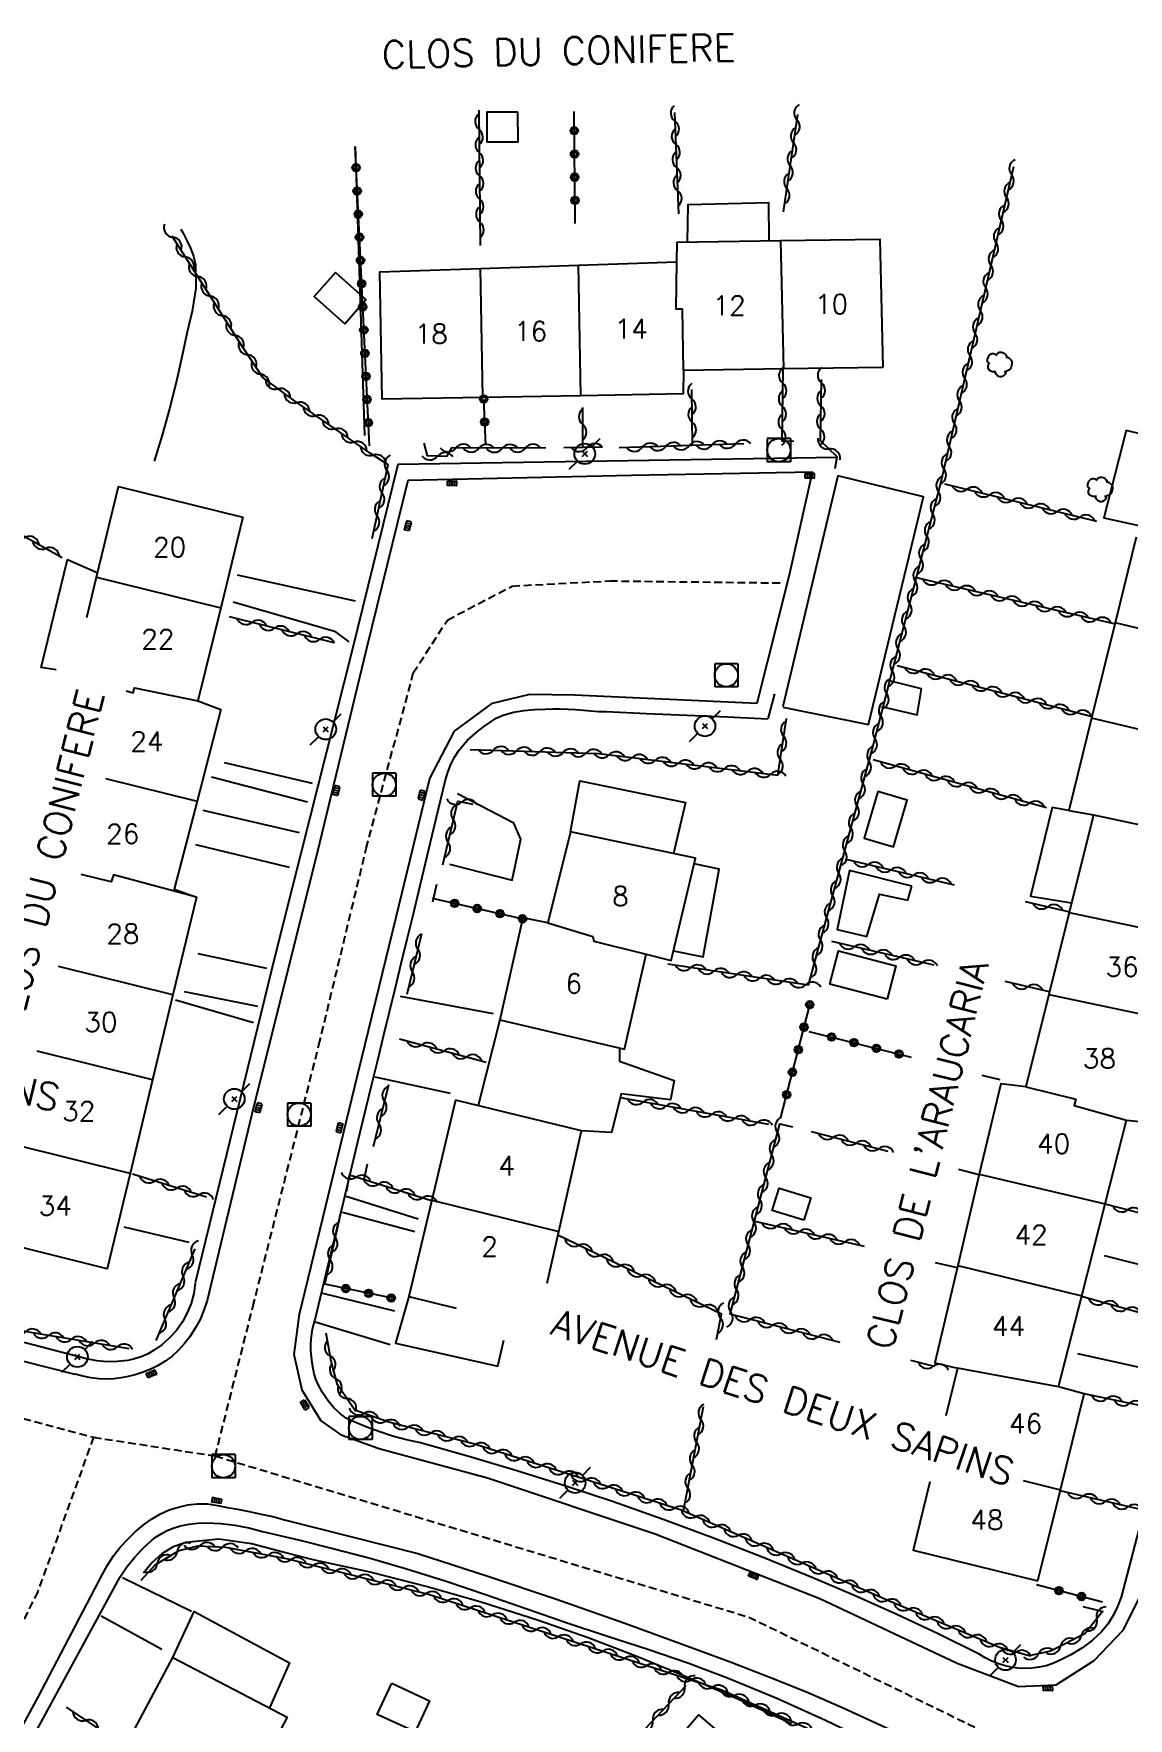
# Model space of a CAD drawing. Header units: millimetres. Extents: x 149000 to 150002, y 151999 to 153000.
# Drawn here: x 149168.5 to 149239.2, y 152423.4 to 152532.2 of the extents above; entities that cross this region are included whole.
import ezdxf
from ezdxf.enums import TextEntityAlignment as Align

# ---------------------------------------------------------------- set-up
doc = ezdxf.new("R2010")
doc.units = ezdxf.units.MM
doc.linetypes.add('DASHED', pattern=[0.75, 0.5, -0.25])
doc.layers.get('0').update_dxf_attribs({"linetype": 'CONTINUOUS'})
for name, color, linetype in [('W0001', 6, 'DASHED'), ('W0014', 7, 'CONTINUOUS'), ('W0017', 7, 'CONTINUOUS'), ('w0101', 7, 'CONTINUOUS'), ('W0104', 1, 'CONTINUOUS'), ('w0211', 2, 'CONTINUOUS'), ('W0214', 2, 'CONTINUOUS'), ('w0300', 7, 'CONTINUOUS'), ('W0310', 3, 'CONTINUOUS'), ('w0323', 7, 'CONTINUOUS'), ('W0401', 7, 'CONTINUOUS'), ('W0420', 7, 'CONTINUOUS'), ('W0473', 7, 'CONTINUOUS'), ('W0989', 7, 'CONTINUOUS'), ('W0991', 7, 'CONTINUOUS'), ('W1102', 7, 'CONTINUOUS')]:
    doc.layers.add(name, color=color, linetype=linetype)
doc.styles.get("Standard").update_dxf_attribs({"font": 'romans.shx', "width": 0.85})

# ---------------------------------------------------------------- blocks, each defined once
blk = doc.blocks.new('T401')
for p, q in [((-0.3, 0.3), (0, 0.3)), ((-0.3, -0.25), (-0.3, 0.3)), ((-0.3, 0.15), (0, 0.15)), ((-0.3, 0), (0, 0)), ((0, 0.3), (0, -0.25)), ((-0.3, -0.15), (0, -0.15)), ((-0.3, -0.25), (-0.3, -0.3)), ((-0.3, -0.3), (0, -0.3)), ((0, -0.3), (0, -0.25))]:
    blk.add_line(p, q)
blk = doc.blocks.new('T420')
for p, q in [((0.75, 0.75), (-0.75, 0.75)), ((-0.75, 0.75), (-0.75, -0.75)), ((0.75, 0.75), (0.75, -0.75)), ((0.75, -0.75), (-0.75, -0.75))]:
    blk.add_line(p, q)
blk.add_ellipse((0, 0), major_axis=(-0.53, 0.53), ratio=1, start_param=3.926991, end_param=10.210176)
blk = doc.blocks.new('T473')
for p, q in [((-0.166667, 0.166667), (0.166667, -0.166667)), ((-0.166667, -0.166667), (0.166667, 0.166667)), ((0.500001, 0.500001), (1.000002, 1.000002)), ((-1.000002, -1.000002), (-0.500001, -0.500001))]:
    blk.add_line(p, q)
blk.add_ellipse((0, 0), major_axis=(0.471405, 0.471405), ratio=1, start_param=5.4977871438, end_param=11.780972451)
blk = doc.blocks.new('T300')
for p, q in [((-0.8, 0.51), (-0.86, 0.34)), ((-0.86, 0.34), (-0.86, 0.17)), ((-0.86, 0.17), (-0.74, 0.06)), ((-0.69, 0.63), (-0.8, 0.51)), ((-0.8, -0.06), (-0.74, 0.06)), ((-0.74, 0.06), (-0.69, 0.11)), ((-0.57, 0.69), (-0.69, 0.63)), ((-0.46, 0.69), (-0.57, 0.69)), ((-0.29, 0.63), (-0.46, 0.69)), ((-0.29, 0.63), (-0.17, 0.74)), ((-0.23, 0.57), (-0.29, 0.63)), ((-0.17, 0.74), (-0.06, 0.8)), ((-0.06, 0.8), (0.06, 0.8)), ((0.06, 0.8), (0.23, 0.74)), ((0.23, 0.74), (0.34, 0.63)), ((0.34, 0.63), (0.4, 0.51)), ((0.46, 0.46), (0.34, 0.46)), ((0.4, 0.51), (0.4, 0.46)), ((0.57, 0.4), (0.46, 0.46)), ((0.57, 0.4), (0.69, 0.29)), ((0.69, 0.29), (0.74, 0.17)), ((0.74, 0.06), (0.69, -0.17)), ((0.74, 0.17), (0.74, 0.06)), ((-0.8, -0.17), (-0.8, -0.06)), ((-0.8, -0.23), (-0.8, -0.17)), ((-0.74, -0.34), (-0.8, -0.23)), ((-0.69, -0.4), (-0.74, -0.34)), ((-0.51, -0.46), (-0.69, -0.4)), ((-0.4, -0.46), (-0.51, -0.46)), ((-0.4, -0.46), (-0.34, -0.46)), ((-0.34, -0.46), (-0.34, -0.4)), ((-0.34, -0.51), (-0.34, -0.46)), ((-0.29, -0.63), (-0.34, -0.51)), ((-0.17, -0.74), (-0.29, -0.63)), ((-0.06, -0.8), (-0.17, -0.74)), ((0.06, -0.8), (-0.06, -0.8)), ((0.17, -0.74), (0.06, -0.8)), ((0.23, -0.69), (0.17, -0.74)), ((0.29, -0.46), (0.23, -0.46)), ((0.29, -0.63), (0.23, -0.69)), ((0.46, -0.4), (0.29, -0.46)), ((0.34, -0.51), (0.29, -0.63)), ((0.34, -0.51), (0.34, -0.46)), ((0.57, -0.34), (0.46, -0.4)), ((0.63, -0.29), (0.57, -0.34)), ((0.69, -0.17), (0.63, -0.29))]:
    blk.add_line(p, q)
blk = doc.blocks.new('t323o')
at = {"color": 0, "linetype": 'Continuous'}
for radius in [0.25, 0.15]:
    blk.add_circle((0, 0), radius, dxfattribs=at)
blk = doc.blocks.new('t310o')
at = {"color": 0, "linetype": 'Continuous'}
for centre, start, end in [((-0.5, 0.38), 216.8699, 323.1304), ((0.5, -0.37), 36.8699, 143.1303)]:
    blk.add_arc(centre, 0.625, start, end, dxfattribs=at)

msp = doc.modelspace()

# ---------------------------------------------------------------- linework, layer by layer
at = {"layer": 'W0001'}
for points in [[(149180.24, 152440.32), (149182.67, 152449.96), (149186.94, 152466.88), (149190, 152479.58), (149193.04, 152490.92), (149195.24, 152494.34), (149199.43, 152496.54), (149205.74, 152496.87), (149216.77, 152496.74)], [(149117.37, 152455.62), (149125.22, 152453.69), (149144.25, 152449.02), (149167.11, 152442.93), (149172.37, 152441.53)], [(149172.37, 152441.53), (149168.77, 152431.56), (149163.09, 152420.15), (149155.48, 152406.25), (149149.82, 152396.17), (149146.06, 152391.73), (149142.45, 152390.6), (149138.56, 152391.25), (149134.1, 152394.14), (149127.89, 152398.41)], [(149172.37, 152441.53), (149180.24, 152440.32)], [(149180.24, 152440.32), (149193.19, 152436.41), (149214.72, 152429.91), (149235.25, 152419.91), (149239, 152418.09)]]:
    msp.add_lwpolyline(points, dxfattribs=at)
at = {"layer": 'W0014'}
for points in [[(149220.43, 152504.84), (149192.04, 152504.4)], [(149256.98, 152505.24), (149253.81, 152491.98), (149249.22, 152473.48), (149242.3, 152444.63), (149238.79, 152431.2)], [(149192.04, 152504.4), (149189.11, 152492.49), (149184.09, 152472.6), (149178.93, 152451.5)], [(149218.85, 152503.89), (149207.15, 152503.69), (149192.68, 152503.36)], [(149215.27, 152488.96), (149217.36, 152497.27), (149218.84, 152503.89)], [(149192.68, 152503.36), (149190.02, 152492.51), (149186.97, 152479.92), (149182.61, 152462.42), (149179.71, 152450.37)], [(149194.11, 152484.11), (149195.71, 152487.16), (149198.15, 152488.96), (149200.58, 152489.55), (149203.45, 152489.5)], [(149203.45, 152489.5), (149215.27, 152488.96)], [(149216.38, 152489.57), (149215.96, 152487.96)], [(149195.11, 152484.02), (149195.26, 152484.52), (149195.47, 152485.01), (149195.71, 152485.48), (149195.99, 152485.92), (149196.26, 152486.26), (149196.55, 152486.57), (149196.87, 152486.86), (149197.19, 152487.13), (149197.58, 152487.43), (149197.98, 152487.73), (149198.4, 152487.99), (149198.85, 152488.2), (149199.51, 152488.39), (149200.19, 152488.5), (149200.87, 152488.56), (149201.55, 152488.59), (149202.05, 152488.61), (149202.54, 152488.6), (149203.04, 152488.58), (149203.53, 152488.55), (149204.03, 152488.51), (149204.52, 152488.48), (149205.01, 152488.44), (149205.51, 152488.42), (149208.12, 152488.3), (149210.73, 152488.19), (149213.35, 152488.08), (149215.96, 152487.96)], [(149185.69, 152449.49), (149189.26, 152464.2), (149191.94, 152475.15), (149194.11, 152484.11)], [(149186.69, 152449.13), (149187.61, 152452.93), (149188.52, 152456.73), (149189.44, 152460.54), (149190.36, 152464.34), (149190.74, 152465.9), (149191.12, 152467.46), (149191.5, 152469.02), (149191.88, 152470.59), (149192.26, 152472.15), (149192.64, 152473.71), (149193.02, 152475.27), (149193.39, 152476.83), (149193.82, 152478.63), (149194.25, 152480.43), (149194.68, 152482.22), (149195.11, 152484.02)], [(149171.92, 152446.59), (149168.03, 152447.61), (149164.14, 152448.6), (149160.25, 152449.58), (149156.35, 152450.54), (149153.97, 152451.11), (149151.59, 152451.67), (149149.2, 152452.23), (149146.82, 152452.78), (149144.43, 152453.32), (149142.05, 152453.88), (149139.66, 152454.44), (149137.28, 152455.02), (149135.03, 152455.58), (149132.79, 152456.15), (149130.54, 152456.74), (149128.3, 152457.34)], [(149171.19, 152445.59), (149167.86, 152446.42), (149164.53, 152447.24), (149161.2, 152448.06), (149157.87, 152448.88), (149156.28, 152449.26), (149154.68, 152449.65), (149153.09, 152450.03), (149151.49, 152450.41), (149149.9, 152450.79), (149148.31, 152451.17), (149146.71, 152451.55), (149145.12, 152451.94), (149141.44, 152452.85), (149137.76, 152453.76), (149134.08, 152454.68), (149130.4, 152455.61)], [(149178.95, 152451.48), (149178.85, 152450.82), (149178.68, 152450.18), (149178.43, 152449.57), (149178.12, 152448.98), (149177.73, 152448.44), (149177.29, 152447.95), (149176.79, 152447.51), (149176.25, 152447.13), (149175.86, 152446.91), (149175.45, 152446.73), (149175.02, 152446.59), (149174.58, 152446.5), (149173.91, 152446.42), (149173.24, 152446.41), (149172.58, 152446.47), (149171.92, 152446.59)], [(149179.71, 152450.37), (149179.51, 152449.75), (149179.26, 152449.15), (149178.95, 152448.57), (149178.6, 152448.03), (149178.25, 152447.58), (149177.87, 152447.16), (149177.45, 152446.78), (149177, 152446.44), (149176.55, 152446.16), (149176.07, 152445.93), (149175.57, 152445.73), (149175.07, 152445.57), (149174.62, 152445.45), (149174.16, 152445.36), (149173.69, 152445.31), (149173.23, 152445.29), (149172.71, 152445.31), (149172.2, 152445.37), (149171.69, 152445.47), (149171.19, 152445.6)], [(149190.76, 152440.8), (149188.44, 152441.64), (149187.07, 152442.61), (149185.85, 152444.57), (149185.33, 152446.87), (149185.69, 152449.49)], [(149193.5, 152441.16), (149192.59, 152441.36), (149191.69, 152441.61), (149190.8, 152441.9), (149189.92, 152442.22), (149189.52, 152442.39), (149189.11, 152442.56), (149188.71, 152442.76), (149188.35, 152443.02), (149187.9, 152443.44), (149187.51, 152443.91), (149187.17, 152444.42), (149186.88, 152444.95), (149186.74, 152445.29), (149186.64, 152445.63), (149186.56, 152445.98), (149186.5, 152446.33), (149186.45, 152446.72), (149186.42, 152447.11), (149186.42, 152447.5), (149186.43, 152447.88), (149186.47, 152448.21), (149186.53, 152448.52), (149186.6, 152448.84), (149186.69, 152449.15)], [(149228.18, 152426.9), (149219.32, 152431.08), (149208.68, 152435.27), (149197.83, 152438.88), (149190.75, 152440.8)], [(149229.62, 152427.52), (149226.96, 152428.82), (149224.29, 152430.08), (149221.59, 152431.29), (149218.87, 152432.45), (149215.66, 152433.76), (149212.44, 152435.02), (149209.19, 152436.22), (149205.92, 152437.37), (149202.84, 152438.39), (149199.74, 152439.37), (149196.63, 152440.29), (149193.5, 152441.16)], [(149172.94, 152432.64), (149173.28, 152433.26), (149173.67, 152433.86), (149174.1, 152434.42), (149174.58, 152434.95), (149175.06, 152435.42), (149175.57, 152435.86), (149176.12, 152436.24), (149176.71, 152436.58), (149177.27, 152436.83), (149177.86, 152437.02), (149178.46, 152437.16), (149179.07, 152437.23), (149179.73, 152437.22), (149180.39, 152437.13), (149181.04, 152437), (149181.68, 152436.88), (149182.44, 152436.73), (149183.2, 152436.57), (149183.96, 152436.4), (149184.71, 152436.2)], [(149184.71, 152436.2), (149193.42, 152434)], [(149174.09, 152432.51), (149174.53, 152433.16), (149175.01, 152433.77), (149175.54, 152434.33), (149176.12, 152434.85), (149176.43, 152435.09), (149176.75, 152435.3), (149177.09, 152435.48), (149177.45, 152435.63), (149177.99, 152435.8), (149178.55, 152435.91), (149179.11, 152435.97), (149179.67, 152435.99), (149180.59, 152435.96), (149181.5, 152435.85), (149182.41, 152435.68), (149183.3, 152435.44)], [(149183.29, 152435.44), (149185.62, 152434.91), (149187.93, 152434.33), (149190.24, 152433.71), (149192.53, 152433.05), (149195.16, 152432.23), (149197.77, 152431.35), (149200.37, 152430.44), (149202.98, 152429.54), (149205.58, 152428.68), (149208.19, 152427.83), (149210.78, 152426.95), (149213.35, 152425.98), (149216.53, 152424.66), (149219.67, 152423.25), (149222.78, 152421.77), (149225.86, 152420.26), (149227.41, 152419.47), (149228.93, 152418.67), (149230.45, 152417.83), (149231.95, 152416.98)], [(149193.4, 152434), (149197.86, 152432.55), (149202.3, 152431.06), (149206.72, 152429.51), (149211.13, 152427.9), (149213.58, 152426.99), (149216.02, 152426.05), (149218.45, 152425.07), (149220.86, 152424.03), (149223.82, 152422.66), (149226.75, 152421.23), (149229.65, 152419.74), (149232.52, 152418.18)], [(149143.58, 152377.93), (149147.86, 152385.81), (149154.7, 152398.67), (149162.52, 152413.21), (149168.82, 152424.77), (149172.94, 152432.64)], [(149143.86, 152376.52), (149150.95, 152389.39), (149159.94, 152406.06), (149167.12, 152419.68), (149174.09, 152432.51)], [(149240.06, 152431.39), (149238.9, 152429.05), (149237.02, 152427.09), (149234.57, 152425.51), (149232.15, 152425.4), (149228.18, 152426.9)], [(149238.78, 152431.2), (149238.56, 152430.59), (149238.28, 152430.01), (149237.93, 152429.46), (149237.52, 152428.96), (149236.92, 152428.39), (149236.25, 152427.9), (149235.54, 152427.47), (149234.8, 152427.1), (149234.38, 152426.92), (149233.94, 152426.77), (149233.48, 152426.67), (149233.02, 152426.6), (149232.57, 152426.59), (149232.11, 152426.61), (149231.66, 152426.68), (149231.22, 152426.78), (149230.8, 152426.92), (149230.39, 152427.08), (149230, 152427.28), (149229.62, 152427.52)]]:
    msp.add_lwpolyline(points, dxfattribs=at)
at = {"layer": 'W0017'}
for points in [[(149189.3, 152495.57), (149181.68, 152497.25)], [(149181.4, 152495.52), (149187.95, 152493.62), (149188.87, 152492.94)], [(149180.81, 152485.14), (149186.5, 152483.79)], [(149186.19, 152482.57), (149180, 152484.19)], [(149195.37, 152478.56), (149199.43, 152477.54), (149199.98, 152480.17), (149199.54, 152481.21), (149195.89, 152483.1)], [(149185.69, 152480.59), (149179.45, 152482.04)], [(149185.03, 152478.36), (149178.98, 152479.82)], [(149183.58, 152471.83), (149179.14, 152472.77)], [(149182.98, 152469.36), (149178.26, 152470.31)], [(149192.18, 152470.03), (149198.19, 152468.92)], [(149182.72, 152468.31), (149177.68, 152469.78)], [(149195.45, 152463.75), (149190.57, 152464.8)], [(149188.69, 152457.11), (149193.36, 152455.65)], [(149193.14, 152454.8), (149188.47, 152456.05)], [(149178.55, 152454.12), (149174.36, 152455.1)], [(149243.59, 152451.76), (149237.72, 152453.26)], [(149191.85, 152449.67), (149187.1, 152450.85)], [(149186.69, 152449), (149191.54, 152447.52)], [(149242.12, 152445.57), (149235.99, 152446.92)], [(149174.25, 152432.47), (149178.7, 152430.3)], [(149176.79, 152427.82), (149172.87, 152429.96)]]:
    msp.add_lwpolyline(points, dxfattribs=at)
at = {"layer": 'w0101'}
for points in [[(149210.06, 152517.48), (149210.09, 152518.76), (149216.77, 152518.86)], [(149216.77, 152518.86), (149223.18, 152518.95), (149223.38, 152510.66)], [(149197.53, 152508.73), (149191.02, 152508.62), (149190.87, 152516.84), (149197.39, 152517.06)], [(149197.39, 152517.06), (149203.71, 152517.27)], [(149203.71, 152517.27), (149210.06, 152517.48)], [(149210.5, 152510.47), (149210.49, 152508.95), (149203.86, 152508.84)], [(149216.97, 152510.57), (149210.5, 152510.47)], [(149223.38, 152510.66), (149216.97, 152510.57)], [(149203.86, 152508.84), (149197.53, 152508.73)], [(149172.57, 152497.12), (149173.98, 152502.96), (149182.02, 152500.98)], [(149182.02, 152500.98), (149180.59, 152495.14)], [(149239.75, 152499.69), (149238.39, 152494.15)], [(149171.94, 152494.51), (149172.57, 152497.12)], [(149180.59, 152495.14), (149179.11, 152489.11)], [(149238.39, 152494.15), (149236.87, 152487.99)], [(149179.11, 152489.11), (149180.6, 152488.57), (149179.06, 152482.64)], [(149236.87, 152487.99), (149235.41, 152482.03), (149237, 152481.75)], [(149179.06, 152482.64), (149177.58, 152476.95), (149179.02, 152476.43)], [(149237, 152481.75), (149235.43, 152475.45)], [(149203.2, 152480.65), (149201.74, 152474.78)], [(149208.09, 152472.74), (149209.71, 152472.35), (149211.27, 152478.96), (149203.2, 152480.65)], [(149179.02, 152476.43), (149177.5, 152470.12)], [(149235.43, 152475.45), (149234.11, 152470.14)], [(149201.74, 152474.78), (149200.12, 152475.09), (149198.64, 152468.51), (149206.69, 152466.61), (149208.09, 152472.74)], [(149177.5, 152470.12), (149176.19, 152464.63)], [(149234.11, 152470.14), (149232.62, 152464.18)], [(149239.14, 152462.02), (149240.66, 152461.87), (149242.28, 152468.41)], [(149176.19, 152464.63), (149174.73, 152458.57)], [(149232.62, 152464.18), (149231, 152464.38), (149229.62, 152458.54)], [(149195.77, 152463.32), (149194.23, 152456.86)], [(149202.44, 152454.83), (149203.91, 152461.34), (149195.77, 152463.32)], [(149237.76, 152456.62), (149239.14, 152462.02)], [(149174.73, 152458.57), (149173.25, 152452.41), (149165.05, 152454.45), (149166.21, 152458.96)], [(149229.62, 152458.54), (149228.22, 152452.62)], [(149194.23, 152456.86), (149192.74, 152450.63), (149195.81, 152449.88)], [(149236.24, 152450.67), (149237.76, 152456.62)], [(149201.68, 152451.48), (149202.44, 152454.83)], [(149228.22, 152452.62), (149226.74, 152446.35), (149228.2, 152446)], [(149234.73, 152444.79), (149236.24, 152450.67)], [(149228.2, 152446), (149227.45, 152442.92)], [(149234.87, 152438.14), (149236.4, 152444.33), (149234.73, 152444.79)], [(149226.42, 152438.65), (149225.35, 152434.24), (149233.41, 152432.25)], [(149233.41, 152432.25), (149234.87, 152438.14)], [(149174.51, 152421.67), (149177.49, 152427.3), (149184.88, 152423.44), (149181.86, 152417.71)]]:
    msp.add_lwpolyline(points, dxfattribs=at)
at = {"layer": 'W0104'}
for points in [[(149199.8, 152527.16), (149197.78, 152527.15), (149197.79, 152525.24), (149199.81, 152525.24), (149199.8, 152527.16)], [(149188.01, 152516.79), (149186.63, 152515.24), (149188.61, 152513.49), (149189.98, 152515.05)], [(149223.06, 152483.26), (149222.17, 152480.24), (149224.08, 152479.68), (149224.96, 152482.7)], [(149225.25, 152477.15), (149221.22, 152478.16), (149220.44, 152474.34), (149222.35, 152473.9), (149223.17, 152476.63), (149225, 152476.24)], [(149223.66, 152469.85), (149219.95, 152470.82), (149220.51, 152472.97), (149224.22, 152472), (149223.66, 152469.85)], [(149218.28, 152455.56), (149216.24, 152456.19), (149216.68, 152457.63), (149218.72, 152457)], [(149191.65, 152425.63), (149194.08, 152424.49), (149193.15, 152422.49), (149190.71, 152423.62)], [(149213.53, 152421.83), (149211.17, 152419.09), (149209.12, 152420.86), (149211.48, 152423.6)]]:
    msp.add_lwpolyline(points, close=True, dxfattribs=at)
for points in [[(149210.76, 152518.77), (149210.81, 152521.19), (149216, 152521.33), (149216.01, 152518.85)], [(149241.31, 152506.07), (149239.11, 152506.6), (149237.67, 152500.94), (149239.93, 152500.44)], [(149220.47, 152503.67), (149216.91, 152488.76)], [(149216.91, 152488.7), (149222.46, 152487.58), (149226.02, 152502.31), (149220.47, 152503.67)], [(149169.96, 152491.12), (149168.99, 152491.28), (149170.7, 152498.26), (149172.64, 152497.4)], [(149223.29, 152488.75), (149225.6, 152488.22), (149225.88, 152489.9), (149223.65, 152490.45)], [(149203.2, 152480.65), (149203.81, 152483.96), (149210.63, 152482.56), (149209.85, 152479.26)], [(149235.41, 152482.03), (149234.32, 152482.22), (149232.92, 152476.49), (149235.58, 152476.06)], [(149209.85, 152472.97), (149211.77, 152472.58), (149212.8, 152478.24), (149211.19, 152478.59)], [(149198.64, 152468.51), (149197.22, 152462.97)], [(149206.37, 152466.68), (149206.37, 152465.83), (149209.89, 152464.58), (149209.67, 152463.33), (149206.48, 152463.73), (149206.48, 152463.7), (149205.84, 152461.23), (149203.91, 152461.34)], [(149192.74, 152450.63), (149191.89, 152447.61), (149198.5, 152446.12), (149198.89, 152447.8)], [(149177.49, 152427.3), (149178.87, 152430.26), (149185.04, 152426.96), (149183.74, 152424.04)]]:
    msp.add_lwpolyline(points, dxfattribs=at)
at = {"layer": 'w0211'}
msp.add_lwpolyline([(149178.02, 152519.61), (149178.16, 152519.35), (149178.4, 152518.86), (149178.64, 152518.37), (149178.84, 152517.85), (149178.96, 152517.3), (149178.98, 152515.79), (149178.75, 152514.3), (149178.41, 152512.85), (149178.09, 152511.43), (149177.71, 152509.7), (149177.28, 152507.99), (149176.81, 152506.29), (149176.29, 152504.61)], dxfattribs=at)
at = {"layer": 'W0214'}
msp.add_lwpolyline([(149189.28, 152524.94), (149189.89, 152506.26)], dxfattribs=at)
at = {"layer": 'w0300'}
msp.add_lwpolyline([(149217.49, 152423.02), (149214.02, 152424.6), (149210.82, 152425.98), (149207.6, 152427.31), (149204.35, 152428.56), (149201.06, 152429.71), (149197.48, 152430.85), (149193.87, 152431.88), (149190.24, 152432.81), (149186.57, 152433.62), (149184.62, 152434.1), (149182.59, 152434.64), (149180.46, 152434.95), (149178.33, 152434.73), (149177.52, 152434.44), (149176.78, 152434), (149176.13, 152433.42), (149175.6, 152432.74)], dxfattribs=at)
at = {"layer": 'W0310'}
for points in [[(149197.27, 152527.29), (149197.35, 152518.55)], [(149209.92, 152527.13), (149210.17, 152520.59)], [(149216.96, 152520.73), (149217.89, 152527.02)], [(149218.58, 152470.74), (149222.7, 152485.97), (149227.17, 152503.38), (149231.84, 152523.65)], [(149190.39, 152499.61), (149191.41, 152504.37), (149190.32, 152505.09), (149185.37, 152508.5), (149183.31, 152510.01), (149181.96, 152512.06), (149177.45, 152519.15)], [(149216.92, 152510.55), (149216.86, 152505.92), (149217.63, 152505.91)], [(149211.09, 152505.62), (149211.04, 152509.23)], [(149220.3, 152504.14), (149220.44, 152504.89), (149219.36, 152505.93), (149219.42, 152509.89)], [(149204, 152505.48), (149203.99, 152508.07)], [(149201.6, 152505.47), (149198.54, 152505.44), (149195.51, 152505.46), (149195.18, 152504.91), (149193.96, 152504.95), (149193.73, 152505.77)], [(149214.41, 152505.73), (149206.35, 152505.46)], [(149205.27, 152505.51), (149202.77, 152505.46)], [(149227.37, 152503.14), (149237.19, 152500.73)], [(149164.05, 152501.89), (149170.35, 152498.39)], [(149238.33, 152494.1), (149225.48, 152497.1)], [(149187.92, 152492.86), (149181.16, 152494.55)], [(149224.3, 152491.41), (149236.82, 152488.13)], [(149196.71, 152485.98), (149205.01, 152485.71), (149216.59, 152484.32), (149217.16, 152487.98)], [(149233.97, 152482.2), (149222.75, 152485.31)], [(149194.94, 152478.52), (149195.91, 152482.63), (149196.89, 152482.44)], [(149220.99, 152478.88), (149228, 152477.23)], [(149194.29, 152476.13), (149194.56, 152477.27)], [(149232.58, 152476.15), (149235.44, 152475.48)], [(149193.56, 152474.06), (149192.62, 152470.15)], [(149226.7, 152472.04), (149220.09, 152473.57)], [(149218.58, 152470.74), (149209.49, 152472.1)], [(149234.15, 152470.31), (149231.29, 152470.98)], [(149192.14, 152467.28), (149197.74, 152465.78)], [(149190.46, 152460.33), (149191.45, 152464.33)], [(149216.02, 152461.74), (149206.42, 152463.46)], [(149220.63, 152447.66), (149213.51, 152449.48), (149216.72, 152461.79), (149217.55, 152461.58)], [(149218.75, 152461.28), (149223.71, 152460.02)], [(149189.86, 152458.18), (149190.08, 152459.19)], [(149179.68, 152457.04), (149174.88, 152458.54)], [(149188.75, 152457.44), (149188.92, 152458.48), (149194.22, 152456.82)], [(149228.27, 152458.86), (149229.59, 152458.52)], [(149187.35, 152451.52), (149188.28, 152455.71)], [(149243.7, 152455.06), (149237.76, 152456.6)], [(149212.63, 152447.84), (149212.95, 152449.49), (149202.38, 152454.59)], [(149215.08, 152455.49), (149222.18, 152453.87)], [(149178.92, 152453.7), (149176.39, 152447.79)], [(149226.77, 152452.82), (149228.19, 152452.5)], [(149174.68, 152447.25), (149161.51, 152449.43), (149153.47, 152451.98)], [(149242.84, 152448.78), (149236.22, 152450.62)], [(149237.6, 152430.29), (149236.44, 152428.82), (149234.22, 152427.71), (149232.84, 152427.4), (149230.93, 152427.95), (149223.85, 152430.92), (149210.5, 152436.75), (149210.5, 152436.78), (149196.92, 152441.11), (149191.45, 152442.5), (149189.27, 152443.29), (149188.14, 152444.92), (149187.73, 152446.44), (149187.4, 152448.25)], [(149226.73, 152446.1), (149225.19, 152446.49)], [(149241.55, 152443.27), (149236.4, 152444.33)], [(149210.5, 152436.78), (149211.8, 152443.51)], [(149240.15, 152436.83), (149234.85, 152438.06)], [(149175.44, 152432.3), (149176.35, 152433.29), (149177.9, 152434.21), (149179.12, 152434.51), (149180.91, 152434.42), (149184.93, 152433.67), (149194.09, 152431.36), (149213.02, 152425.19), (149226.38, 152419.2), (149233.34, 152415.03), (149235.3, 152412.75), (149236.04, 152410.46), (149235.71, 152408.23), (149234.48, 152405.94)], [(149236.3, 152430.59), (149237.62, 152430.26)], [(149190.99, 152404.69), (149210.67, 152425.48)], [(149174.35, 152421.59), (149170.62, 152424.08)]]:
    msp.add_lwpolyline(points, dxfattribs=at)
at = {"layer": 'w0323'}
for points in [[(149203.51, 152519.96), (149203.43, 152527.21)], [(149190.2, 152505.59), (149189.28, 152524.94)], [(149197.72, 152505.64), (149197.59, 152508.64)], [(149194.25, 152476.37), (149200.11, 152475.03)], [(149216.79, 152462.22), (149218.68, 152469.54)], [(149218.61, 152467.76), (149225.22, 152466.1)], [(149229.79, 152464.94), (149230.95, 152464.65)], [(149191.69, 152450.52), (149187.21, 152451.44)], [(149237.59, 152430.88), (149233.32, 152432)]]:
    msp.add_lwpolyline(points, dxfattribs=at)
at = {"layer": 'W1102'}
for points in [[(149216.77, 152518.86), (149216.97, 152510.57)], [(149197.53, 152508.73), (149197.39, 152517.06)], [(149203.86, 152508.84), (149203.71, 152517.27)], [(149210.5, 152510.47), (149210.43, 152514.43), (149210.03, 152514.44), (149210.06, 152517.48)], [(149172.57, 152497.12), (149180.59, 152495.14)], [(149246.55, 152492.22), (149238.39, 152494.15)], [(149174.48, 152489.77), (149174.94, 152489.63), (149175.02, 152489.97), (149179.11, 152489.11)], [(149245.06, 152486.06), (149236.87, 152487.99)], [(149173.14, 152484.1), (149179.06, 152482.64)], [(149237, 152481.75), (149243.67, 152480.33)], [(149179.02, 152476.43), (149173.66, 152477.87), (149173.52, 152477.42), (149171.58, 152477.9)], [(149235.43, 152475.45), (149243.6, 152473.71)], [(149201.74, 152474.78), (149204.64, 152473.9), (149204.71, 152473.58), (149208.09, 152472.74)], [(149177.5, 152470.12), (149170.1, 152471.96)], [(149234.11, 152470.14), (149242.28, 152468.41)], [(149176.19, 152464.63), (149168.73, 152466.49)], [(149232.62, 152464.18), (149235.85, 152463.38), (149235.74, 152462.98), (149239.14, 152462.02)], [(149174.73, 152458.57), (149167.21, 152460.44)], [(149229.62, 152458.54), (149237.76, 152456.62)], [(149194.23, 152456.86), (149202.44, 152454.83)], [(149228.22, 152452.62), (149236.24, 152450.67)], [(149234.73, 152444.79), (149228.2, 152446)], [(149232.46, 152438.73), (149234.87, 152438.14)]]:
    msp.add_lwpolyline(points, dxfattribs=at)

# ---------------------------------------------------------------- block references
at = {"layer": 'w0300'}
for p in [(149230.99, 152510.85), (149237.48, 152502.78)]:
    msp.add_blockref('T300', p, dxfattribs=at)
at = {"layer": 'W0310'}
for p, rotation in [((149209.94, 152526.58), 272.2339247886576), ((149217.84, 152526.67), 81.63908762115896), ((149197.28, 152526.05), 270.5120527857746), ((149197.3, 152524.55), 270.5120527857746), ((149210, 152525.08), 272.2339247886576), ((149217.62, 152525.18), 81.63908762115896), ((149210.05, 152523.58), 272.2339247886576), ((149217.4, 152523.7), 81.63908762115896), ((149197.31, 152523.05), 270.5120527857746), ((149217.18, 152522.22), 81.63908762115896), ((149231.71, 152523.11), 77.02337831498468), ((149197.32, 152521.55), 270.5120527857746), ((149210.11, 152522.09), 272.2339247886576), ((149231.38, 152521.65), 77.02337831498468), ((149197.34, 152520.05), 270.5120527857746), ((149231.04, 152520.19), 77.02337831498468), ((149177.5, 152519.08), 122.4194798983278), ((149178.3, 152517.81), 122.4194798983278), ((149230.7, 152518.73), 77.02337831498468), ((149230.37, 152517.27), 77.02337831498468), ((149179.11, 152516.54), 122.4194798983278), ((149230.03, 152515.81), 77.02337831498468), ((149179.91, 152515.28), 122.4194798983278), ((149180.71, 152514.01), 122.4194798983278), ((149229.69, 152514.34), 77.02337831498468), ((149181.52, 152512.74), 122.4194798983278), ((149229.35, 152512.88), 77.02337831498468), ((149182.33, 152511.49), 123.4703216768383), ((149229.02, 152511.42), 77.02337831498468), ((149183.16, 152510.23), 123.4703216768383), ((149184.3, 152509.28), 143.8439056469713), ((149216.91, 152509.65), 269.1827825783248), ((149219.42, 152509.67), 89.11792871535891), ((149228.68, 152509.96), 77.02337831498468), ((149185.52, 152508.4), 145.4634799339573), ((149211.05, 152508.62), 90.82388694181991), ((149216.89, 152508.15), 269.1827825783248), ((149219.39, 152508.17), 89.11792871535891), ((149228.34, 152508.5), 77.02337831498468), ((149186.75, 152507.55), 145.4634799339573), ((149203.99, 152506.98), 90.13324575852036), ((149211.07, 152507.12), 90.82388694181991), ((149228.01, 152507.03), 77.02337831498468), ((149187.99, 152506.7), 145.4634799339573), ((149216.87, 152506.65), 269.1827825783248), ((149219.37, 152506.67), 89.11792871535891), ((149189.22, 152505.85), 145.4634799339573), ((149190.46, 152505), 146.1516572432374), ((149195.78, 152505.46), 179.5086893952188), ((149200.28, 152505.45), 180.5057031298518), ((149204.27, 152505.49), 181.3290236741212), ((149207.85, 152505.51), 181.875549817122), ((149209.35, 152505.56), 181.875549817122), ((149210.85, 152505.61), 181.875549817122), ((149212.34, 152505.66), 181.875549817122), ((149213.84, 152505.71), 181.875549817122), ((149219.91, 152505.4), 135.915362201065), ((149227.67, 152505.57), 77.02337831498468), ((149191.33, 152504.01), 77.92006526903374), ((149194.6, 152504.93), 178.2685469970966), ((149197.28, 152505.45), 179.5086893952188), ((149198.78, 152505.44), 180.5057031298518), ((149227.33, 152504.11), 77.02337831498468), ((149191.02, 152502.55), 77.92006526903374), ((149226.98, 152502.65), 75.62818637800223), ((149228.83, 152502.79), 346.1629713260174), ((149230.28, 152502.43), 346.1629713260174), ((149231.74, 152502.07), 346.1629713260174), ((149190.7, 152501.08), 77.92006526903374), ((149226.61, 152501.2), 75.62818637800223), ((149233.2, 152501.71), 346.1629713260174), ((149234.65, 152501.35), 346.1629713260174), ((149236.11, 152500.99), 346.1629713260174), ((149167.98, 152499.7), 330.8815374139625), ((149226.23, 152499.75), 75.62818637800223), ((149169.29, 152498.97), 330.8815374139625), ((149225.86, 152498.29), 75.62818637800223), ((149225.49, 152496.84), 75.62818637800223), ((149226.94, 152496.76), 166.8813461276592), ((149225.12, 152495.39), 75.62818637800223), ((149228.41, 152496.42), 166.8813461276592), ((149229.87, 152496.08), 166.8813461276592), ((149231.33, 152495.74), 166.8813461276592), ((149224.75, 152493.94), 75.62818637800223), ((149232.79, 152495.39), 166.8813461276592), ((149234.25, 152495.05), 166.8813461276592), ((149235.71, 152494.71), 166.8813461276592), ((149237.17, 152494.37), 166.8813461276592), ((149182.61, 152494.19), 165.9458279458625), ((149184.07, 152493.82), 165.9458279458625), ((149185.52, 152493.46), 165.9458279458625), ((149186.98, 152493.09), 165.9458279458625), ((149224.37, 152492.48), 75.62818637800223), ((149224, 152491.03), 75.62818637800223), ((149223.63, 152489.58), 75.62818637800223), ((149225.75, 152491.03), 345.3005759654288), ((149227.2, 152490.65), 345.3005759654288), ((149228.65, 152490.27), 345.3005759654288), ((149230.1, 152489.89), 345.3005759654288), ((149231.55, 152489.51), 345.3005759654288), ((149233, 152489.13), 345.3005759654288), ((149223.26, 152488.12), 75.62818637800223), ((149234.45, 152488.75), 345.3005759654288), ((149235.9, 152488.37), 345.3005759654288), ((149216.98, 152486.82), 81.25383773768405), ((149222.88, 152486.67), 75.62818637800223), ((149198.21, 152485.93), 358.1635176344022), ((149199.71, 152485.88), 358.1635176344022), ((149216.75, 152485.34), 81.25383773768405), ((149222.5, 152485.22), 74.82833220768696), ((149201.21, 152485.83), 358.1635176344022), ((149202.71, 152485.78), 358.1635176344022), ((149204.21, 152485.74), 358.1635176344022), ((149205.7, 152485.63), 353.1484508852827), ((149207.19, 152485.45), 353.1484508852827), ((149208.68, 152485.27), 353.1484508852827), ((149210.17, 152485.09), 353.1484508852827), ((149211.66, 152484.91), 353.1484508852827), ((149213.15, 152484.73), 353.1484508852827), ((149224.19, 152484.91), 164.5174960277545), ((149214.64, 152484.55), 353.1484508852827), ((149216.13, 152484.37), 353.1484508852827), ((149222.11, 152483.77), 74.82833220768696), ((149225.64, 152484.51), 164.5174960277545), ((149227.08, 152484.11), 164.5174960277545), ((149228.53, 152483.71), 164.5174960277545), ((149196.18, 152482.58), 348.8358579996215), ((149221.72, 152482.32), 74.82833220768696), ((149229.97, 152483.31), 164.5174960277545), ((149231.42, 152482.91), 164.5174960277545), ((149232.87, 152482.51), 164.5174960277545), ((149195.63, 152481.44), 76.82548007244498), ((149221.32, 152480.88), 74.82833220768696), ((149195.29, 152479.98), 76.82548007244498), ((149220.93, 152479.43), 74.82833220768696), ((149220.54, 152477.98), 74.82833220768696), ((149222.45, 152478.54), 346.7440398404819), ((149223.91, 152478.19), 346.7440398404819), ((149220.15, 152476.53), 74.82833220768696), ((149225.37, 152477.85), 346.7440398404819), ((149226.83, 152477.51), 346.7440398404819), ((149219.75, 152475.09), 74.82833220768696), ((149234.04, 152475.81), 346.7440398402578), ((149219.36, 152473.64), 74.82833220768696), ((149193.33, 152473.07), 256.4659432747042), ((149218.97, 152472.19), 74.82833220768696), ((149221.55, 152473.23), 166.9627999052979), ((149223.01, 152472.89), 166.9627999052979), ((149192.97, 152471.61), 256.4659432747042), ((149210.97, 152471.88), 171.5293804551225), ((149212.46, 152471.65), 171.5293804551225), ((149224.48, 152472.55), 166.9627999052979), ((149225.94, 152472.22), 166.9627999052979), ((149213.94, 152471.43), 171.5293804551225), ((149215.42, 152471.21), 171.5293804551225), ((149216.91, 152470.99), 171.5293804551225), ((149218.39, 152470.77), 171.5293804551225), ((149232.75, 152470.64), 166.9627999049123), ((149193.59, 152466.89), 345.0049208707645), ((149195.04, 152466.5), 345.0049208707645), ((149196.49, 152466.12), 345.0049208707645), ((149191.18, 152463.24), 76.09837982645053), ((149207.89, 152463.2), 169.8157138032412), ((149209.37, 152462.93), 169.8157138032412), ((149190.82, 152461.78), 76.09837982645053), ((149210.85, 152462.67), 169.8157138032412), ((149212.32, 152462.4), 169.8157138032412), ((149213.8, 152462.14), 169.8157138032412), ((149215.27, 152461.87), 169.8157138032412), ((149216.57, 152461.23), 75.39806864280135), ((149220.2, 152460.91), 345.762844369006), ((149216.2, 152459.78), 75.39806864280135), ((149221.65, 152460.54), 345.762844369006), ((149223.11, 152460.17), 345.762844369006), ((149215.82, 152458.33), 75.39806864280135), ((149176.31, 152458.09), 162.7071401329805), ((149177.75, 152457.64), 162.7071401329805), ((149189.34, 152458.34), 342.602290270613), ((149190.78, 152457.89), 342.602290270613), ((149192.21, 152457.44), 342.602290270613), ((149215.44, 152456.88), 75.39806864280135), ((149179.18, 152457.2), 162.7071401329805), ((149193.64, 152457), 342.602290270613), ((149215.06, 152455.43), 75.39806864280135), ((149239.21, 152456.23), 165.467887798799), ((149188, 152454.45), 77.5102536433371), ((149203.73, 152453.94), 154.2757070392516), ((149214.68, 152453.98), 75.39806864280135), ((149216.54, 152455.16), 347.1305813525477), ((149218, 152454.82), 347.1305813525477), ((149219.46, 152454.49), 347.1305813525477), ((149220.93, 152454.15), 347.1305813525477), ((149178.75, 152453.31), 246.8166218941195), ((149187.68, 152452.99), 77.5102536433371), ((149205.08, 152453.28), 154.2757070392516), ((149214.31, 152452.53), 75.39806864280135), ((149178.16, 152451.93), 246.8166218941195), ((149206.43, 152452.63), 154.2757070392516), ((149207.79, 152451.98), 154.2757070392516), ((149177.57, 152450.55), 246.8166218941195), ((149209.14, 152451.33), 154.2757070392516), ((149210.49, 152450.68), 154.2757070392516), ((149213.93, 152451.07), 75.39806864280135), ((149211.84, 152450.03), 154.2757070392516), ((149212.9, 152449.23), 79.07788112576668), ((149213.55, 152449.62), 75.39806864280135), ((149237.67, 152450.22), 164.4660630158447), ((149239.11, 152449.81), 164.4660630158447), ((149176.98, 152449.17), 246.8166218941195), ((149214.82, 152449.14), 165.6713920843882), ((149216.27, 152448.77), 165.6713920843882), ((149167.99, 152448.36), 170.5785882271762), ((149169.47, 152448.11), 170.5785882271762), ((149170.95, 152447.87), 170.5785882271762), ((149172.43, 152447.62), 170.5785882271762), ((149217.72, 152448.4), 165.6713920843882), ((149219.18, 152448.03), 165.6713920843882), ((149173.91, 152447.38), 170.5785882271762), ((149187.67, 152446.78), 100.3215410433749), ((149188.04, 152445.32), 105.1752973838891), ((149226.65, 152446.12), 165.6713920839615), ((149188.76, 152444.03), 124.6988045716971), ((149189.84, 152443.08), 160.0063137125003), ((149211.63, 152442.67), 79.07788112582028), ((149237.87, 152444.03), 168.4418130500174), ((149239.34, 152443.73), 168.4418130500174), ((149191.25, 152442.57), 160.0063137125003), ((149192.7, 152442.18), 165.7371558857138), ((149194.15, 152441.81), 165.7371558857138), ((149195.6, 152441.44), 165.7371558857138), ((149197.05, 152441.06), 162.3150529324418), ((149211.35, 152441.2), 79.07788112582028), ((149198.48, 152440.61), 162.3150529324418), ((149199.91, 152440.15), 162.3150529324418), ((149211.07, 152439.72), 79.07788112582028), ((149201.34, 152439.7), 162.3150529324418), ((149202.77, 152439.24), 162.3150529324418), ((149204.2, 152438.78), 162.3150529324418), ((149205.63, 152438.33), 162.3150529324418), ((149207.06, 152437.87), 162.3150529324418), ((149210.78, 152438.25), 79.07788112582028), ((149208.49, 152437.42), 162.3150529324418), ((149209.92, 152436.96), 162.3150529324418), ((149236.31, 152437.72), 166.914349229517), ((149237.77, 152437.38), 166.914349229517), ((149239.23, 152437.04), 166.914349229517), ((149211.29, 152436.4), 156.3987608485594), ((149212.66, 152435.8), 156.3987608485594), ((149214.04, 152435.2), 156.3987608485594), ((149215.41, 152434.6), 156.3987608485594), ((149176.49, 152433.37), 30.94740344194263), ((149177.78, 152434.14), 30.94740344194263), ((149179.22, 152434.5), 357.3177194609789), ((149180.72, 152434.43), 357.3177194609789), ((149182.2, 152434.18), 349.4268440387673), ((149183.67, 152433.91), 349.4268440387673), ((149185.14, 152433.62), 345.8490415869809), ((149216.79, 152434), 156.3987608485594), ((149218.16, 152433.4), 156.3987608485594), ((149186.6, 152433.25), 345.8490415869809), ((149188.05, 152432.89), 345.8490415869809), ((149189.51, 152432.52), 345.8490415869809), ((149219.54, 152432.8), 156.3987608485594), ((149220.91, 152432.2), 156.3987608485594), ((149190.96, 152432.15), 345.8490415869809), ((149192.42, 152431.79), 345.8490415869809), ((149193.87, 152431.42), 345.8490415869809), ((149222.29, 152431.6), 156.3987608485594), ((149195.3, 152430.97), 341.9317959442836), ((149196.73, 152430.5), 341.9317959442836), ((149223.66, 152431), 156.3987608485594), ((149225.04, 152430.42), 157.272129659563), ((149237.2, 152429.79), 231.7427989289174), ((149198.15, 152430.04), 341.9317959442836), ((149199.58, 152429.57), 341.9317959442836), ((149201, 152429.11), 341.9317959442836), ((149226.43, 152429.84), 157.272129659563), ((149227.81, 152429.26), 157.272129659563), ((149202.43, 152428.64), 341.9317959442836), ((149203.86, 152428.18), 341.9317959442836), ((149229.19, 152428.68), 157.272129659563), ((149230.58, 152428.1), 157.272129659563), ((149234.86, 152428.03), 206.5650511767772), ((149236.2, 152428.7), 206.5650511767772), ((149205.28, 152427.71), 341.9317959442836), ((149206.71, 152427.25), 341.9317959442836), ((149208.13, 152426.78), 341.9317959442836), ((149232, 152427.64), 163.999180851922), ((149233.45, 152427.54), 192.4981424888997), ((149209.56, 152426.32), 341.9317959442836), ((149210.58, 152425.39), 46.58515210545), ((149210.99, 152425.85), 341.9317959442836), ((149209.55, 152424.3), 46.58515210545), ((149212.41, 152425.39), 341.9317959442836), ((149213.81, 152424.84), 335.841286567897), ((149208.52, 152423.21), 46.58515210545), ((149215.17, 152424.22), 335.841286567897), ((149216.54, 152423.61), 335.841286567897), ((149171.87, 152423.24), 146.246156355912), ((149217.91, 152422.99), 335.841286567897)]:
    msp.add_blockref('t310o', p, dxfattribs=dict(at, rotation=rotation))
at = {"layer": 'w0323'}
for p, rotation in [((149203.44, 152525.96), 90.65122300934948), ((149203.46, 152524.46), 90.65122300934948), ((149189.34, 152523.57), 92.72305536689684), ((149203.47, 152522.96), 90.65122300934948), ((149189.41, 152522.07), 92.72305536689684), ((149203.49, 152521.46), 90.65122300934948), ((149189.48, 152520.57), 92.72305536689684), ((149189.56, 152519.08), 92.72305536689684), ((149189.63, 152517.58), 92.72305536689684), ((149189.7, 152516.08), 92.72305536689684), ((149189.77, 152514.58), 92.72305536689684), ((149189.84, 152513.08), 92.72305536689684), ((149189.91, 152511.58), 92.72305536689684), ((149189.98, 152510.09), 92.72305536689684), ((149190.05, 152508.59), 92.72305536689684), ((149197.59, 152508.63), 92.5515657912225), ((149190.13, 152507.09), 92.72305536689684), ((149197.65, 152507.14), 92.5515657912225), ((149195.71, 152476.03), 347.0876196796013), ((149197.17, 152475.7), 347.0876196796013), ((149198.64, 152475.36), 347.0876196796013), ((149200.1, 152475.03), 347.0876196796013), ((149218.66, 152469.48), 75.54673997796829), ((149218.29, 152468.03), 75.54673997796829), ((149220.07, 152467.4), 345.85129426036), ((149217.92, 152466.58), 75.54673997796829), ((149221.52, 152467.03), 345.85129426036), ((149222.97, 152466.66), 345.85129426036), ((149224.43, 152466.3), 345.85129426036), ((149217.54, 152465.12), 75.54673997796829), ((149217.17, 152463.67), 75.54673997796829), ((149188.68, 152451.14), 168.3638439577645), ((149190.15, 152450.83), 168.3638439577645), ((149191.61, 152450.53), 168.3638439577645), ((149234.77, 152431.62), 165.2214536267161), ((149236.22, 152431.24), 165.2214536267161)]:
    msp.add_blockref('t323o', p, dxfattribs=dict(at, rotation=rotation))
at = {"layer": 'W0401'}
for p, rotation in [((149218.66, 152503.81), 90.98892874630248), ((149195.55, 152503.32), 91.29860952327078), ((149192.54, 152500.46), 166.1900901497083), ((149187.91, 152483.35), 166.3887940130423), ((149193.73, 152483), 346.3376494428517), ((149182.89, 152462.85), 166.009213080108), ((149188.42, 152461.5), 346.3317481594088), ((149176.06, 152445.77), 113.1548870182314), ((149186.16, 152443.7), 31.95541250458551), ((149180.3, 152437.29), 260.4537972624319), ((149215.1, 152432.73), 68.49151505433107), ((149234.05, 152425.45), 92.60364010760686)]:
    msp.add_blockref('T401', p, dxfattribs=dict(at, rotation=rotation))
at = {"layer": 'W0420'}
for p in [(149216.66, 152505.32), (149213.27, 152490.77), (149191.16, 152483.7), (149185.66, 152462.38), (149189.62, 152442.13), (149180.77, 152439.66)]:
    msp.add_blockref('T420', p, dxfattribs=at)
at = {"layer": 'W0473'}
for p in [(149204.12, 152505.08), (149211.89, 152487.49), (149187.38, 152487.28), (149181.47, 152463.39), (149171.33, 152446.73), (149203.5, 152438.59), (149231.31, 152427.14)]:
    msp.add_blockref('T473', p, dxfattribs=at)

# ---------------------------------------------------------------- texts
at = {"layer": 'W0989'}
for s, rotation, p in [('CLOS DU CONIFERE', 1.2172, (149191.02, 152530)), ('CLOS DU CONIFERE', 75.933, (149167.51, 152467.38)), ("CLOS DE L'ARAUCARIA", 76.0158, (149223.99, 152447.08))]:
    msp.add_text(s, height=1.75, rotation=rotation, dxfattribs=at).set_placement(p)
for rotation, p in [(346.5465, (149154.93, 152467.03)), (341.6174, (149216.93, 152444.11))]:
    msp.add_text('AVENUE DES DEUX SAPINS', height=1.75, rotation=rotation, dxfattribs=at).set_placement(p, align=Align.MIDDLE_CENTER)
at = {"layer": 'W0991'}
for s, p in [('12', (149213.45, 152514.66)), ('10', (149220.07, 152514.76)), ('18', (149194.2, 152512.84)), ('16', (149200.62, 152513)), ('14', (149207.12, 152513.16)), ('20', (149177.29, 152499.05)), ('22', (149176.53, 152493.11)), ('24', (149175.82, 152486.5)), ('26', (149174.26, 152480.52)), ('8', (149206.43, 152476.5)), ('28', (149174.27, 152474.07)), ('36', (149238.85, 152471.93)), ('6', (149203.41, 152470.85)), ('30', (149172.85, 152468.36)), ('38', (149237.38, 152466.01)), ('32', (149171.42, 152462.6)), ('40', (149234.42, 152460.5)), ('4', (149199.08, 152459.08)), ('34', (149169.9, 152456.49)), ('42', (149232.97, 152454.61)), ('2', (149197.97, 152453.85)), ('44', (149231.51, 152448.7)), ('46', (149232.61, 152442.42)), ('48', (149230.11, 152436.19))]:
    msp.add_text(s, height=1.25, dxfattribs=at).set_placement(p, align=Align.MIDDLE_CENTER)

doc.saveas('drawing.dxf')
